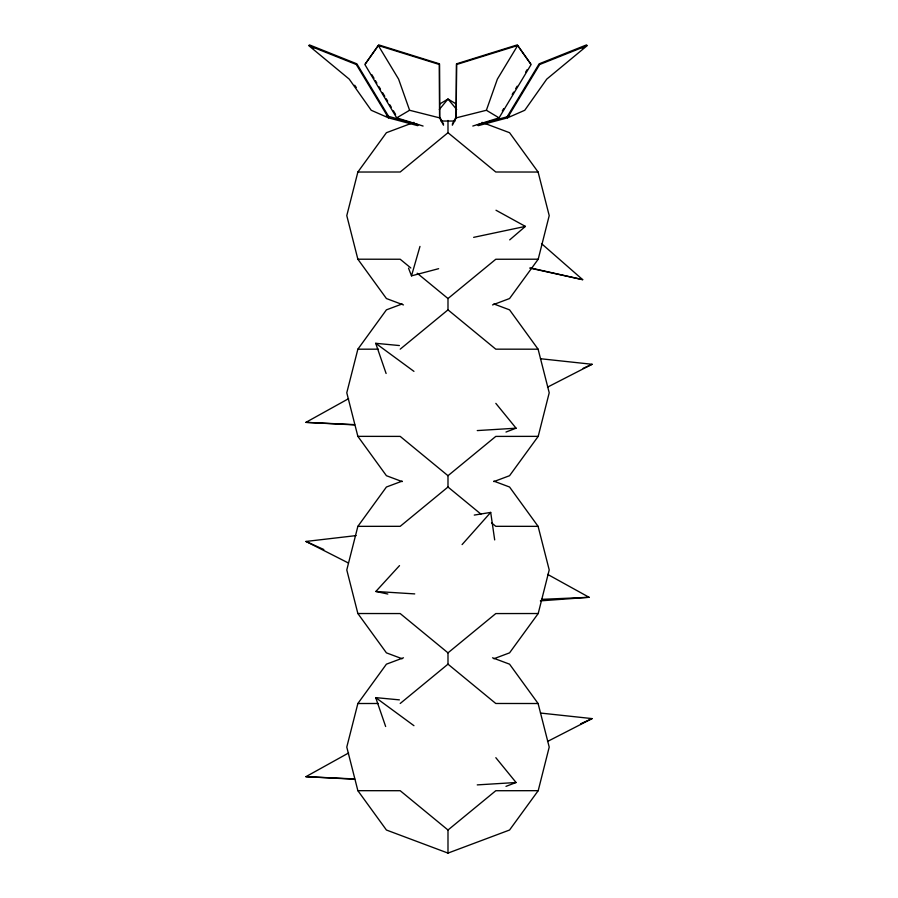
<?xml version="1.0" encoding="UTF-8"?>
<svg xmlns="http://www.w3.org/2000/svg" width="898" height="898" viewBox="0 0 898 898"><rect width="100%" height="100%" fill="white"/><g stroke="black" fill="none" stroke-linecap="round" stroke-linejoin="round"><path stroke-width="1.35" d="M452.334 125.226L456.173 117.863L456.566 64.51L517.675 45.506L531.111 64.51L499.064 117.863L472.808 126.046M492.531 304.927L509.559 298.54L538.205 259.208L549.217 215.621L538.104 172.034L509.559 132.702L482.046 122.386M493.844 481.597L509.559 475.704L538.205 436.361L549.217 392.774L538.104 349.199L509.559 309.855L493.844 303.962M493.844 658.75L509.559 652.857L538.205 613.525L549.217 569.938L538.104 526.351L509.559 487.019L493.844 481.126M403.46 657.796L386.421 664.172L357.864 703.516L346.785 747.091L357.864 790.678L386.421 830.021L447.99 853.1L509.559 830.021L538.205 790.678L549.217 747.091L538.104 703.516L509.559 664.172L492.531 657.796M413.933 122.386L386.421 132.702L357.864 172.034L346.785 215.621L357.864 259.208L386.421 298.54L403.46 304.927M402.147 303.962L386.421 309.855L357.864 349.199L346.785 392.774L357.864 436.361L386.421 475.704L402.147 481.597M402.147 481.126L386.421 487.019L357.864 526.351L346.785 569.938L357.864 613.525L386.421 652.857L402.147 658.75M438.617 268.682L411.497 275.854L419.972 246.422M456.173 117.863L486.379 110.274L497.369 79.136L517.675 45.506M452.311 124.171L456.128 116.83L456.51 63.837L517.27 44.9L530.628 63.837M502.308 110.937L503.722 108.579M512.219 94.447L513.634 92.101M515.755 88.565L517.169 86.208M525.667 72.076L527.081 69.718M477.422 124.788L507.112 116.83L539.148 63.837L586.54 44.9L582.297 48.425M507.46 117.863L539.676 64.51L587.359 45.506L546.747 79.136L524.758 110.274L507.46 117.863L478.252 125.664M365.363 63.837L378.72 44.9L439.47 63.837L439.65 116.83L443.556 124.171M443.533 125.226L439.593 117.863L439.425 64.51L378.305 45.506L364.88 64.51L396.714 117.863L423.081 126.046M439.313 109.511L447.99 99.027L456.229 104M462.088 544.592L490.701 512.41L494.686 539.923M387.824 594.027L375.858 591.468L399.509 565.617M509.705 239.878L525.397 226.397L496.01 210.244M447.99 120.478L447.99 132.702L400.205 172.001L357.864 172.034M400.205 349.165L447.99 309.855L447.99 298.54L495.797 259.253L538.205 259.208M357.864 526.351L400.205 526.318L447.99 487.019L447.99 475.704L495.797 436.406L538.205 436.361M400.205 703.482L447.99 664.172L447.99 652.857L495.797 613.57L538.205 613.525M447.99 853.1L447.99 830.021L495.797 790.723L538.205 790.678M439.762 104L447.99 99.027L456.678 109.511M396.714 117.863L409.6 110.274L439.593 117.863M354.598 424.9L305.915 422.363L348.592 398.667M354.598 779.217L305.915 776.68L348.592 752.984M547.511 387.161L592.085 364.285L540.484 358.729M547.511 741.479L592.085 718.602L540.484 713.046M583.15 368.337L592.085 364.285M580.602 723.81L592.085 718.602M507.112 116.83L509.57 115.752M505.989 432.05L516.069 428.189L495.831 403.37M505.989 786.367L516.069 782.506L495.831 757.688M473.65 237.353L525.397 226.397M474.267 515.082L490.701 512.41M348.424 563.012L305.982 541.449L356.113 535.601M540.371 600.874L589.077 597.293L547.679 574.406M477.253 430.58L516.069 428.189M477.253 784.897L516.069 782.506M541.494 599.359L589.077 597.293M440.985 121.039L455.005 121.039M357.864 349.199L378.35 349.176M357.864 703.516L378.35 703.493M538.104 172.034L495.775 172.001L447.99 132.702M357.864 259.208L400.205 259.241L410.824 267.974M538.104 349.199L495.775 349.165L447.99 309.855M357.864 436.361L400.205 436.394L447.99 475.704M538.104 526.351L495.775 526.318L491.532 522.827M357.864 613.525L400.205 613.559L447.99 652.857M538.104 703.516L495.775 703.482L447.99 664.172M357.864 790.678L400.205 790.711L447.99 830.021M305.915 422.363L354.609 424.631M305.915 776.68L354.609 778.948M375.858 591.468L414.73 593.904M386.106 373.501L375.712 343.305L399.386 345.55M385.646 726.504L375.712 697.623L399.386 699.868M529.663 268.064L582.679 279.66L541.516 243.616M530.841 268.008L582.679 279.66M386.421 115.752L418.569 124.788M388.531 117.863L356.304 64.51L308.631 45.506L349.232 79.136L371.222 110.274L388.531 117.863L417.727 125.664M305.982 541.449L323.83 549.542M486.379 110.274L499.064 117.863M375.712 343.305L413.944 371.368M375.712 697.623L413.944 725.685M417.2 273.216L447.99 298.54M447.99 487.019L480.913 514.094M313.694 48.425L309.44 44.9L356.843 63.837L388.868 116.83M354.676 85.243L356.293 87.533M378.305 45.506L398.611 79.136L409.6 110.274M371.839 74.669L373.995 78.283M375.431 80.697L376.868 83.099M379.023 86.713L380.471 89.127M382.627 92.741L384.782 96.355M386.219 98.758L387.655 101.171M389.822 104.785L391.259 107.188M393.414 110.802L395.569 114.416M408.534 268.143L411.497 275.854"/></g></svg>
